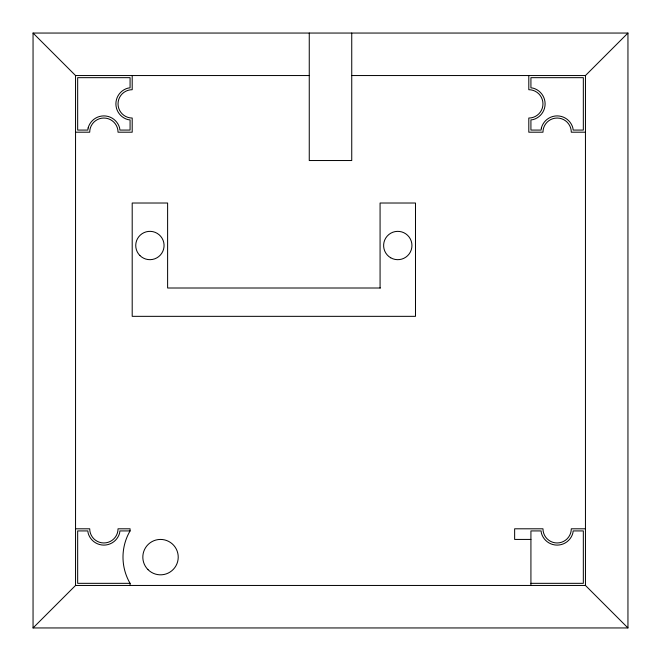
<?xml version="1.0" encoding="UTF-8"?>
<svg xmlns="http://www.w3.org/2000/svg" width="661" height="661" viewBox="0 0 661 661"><rect width="100%" height="100%" fill="white"/><g stroke="black" fill="none" stroke-linecap="round" stroke-linejoin="round"><path stroke-width="0.99" d="M33.05 627.95L75.544 585.456L585.456 585.456L627.95 627.95L33.05 627.95L33.05 33.05L627.95 33.05L627.95 627.95M585.456 585.456L585.456 75.544L627.95 33.05M33.05 33.05L75.544 75.544L309.257 75.544M351.743 75.544L585.456 75.544M75.544 132.2L89.706 132.2A14.162 14.162 0 0 1 103.868 118.038A14.162 14.162 0 0 1 118.038 132.2L132.2 132.2L132.2 118.038A14.162 14.162 0 0 1 118.038 103.868A14.162 14.162 0 0 1 132.2 89.706L132.2 75.544M585.456 132.2L571.294 132.2A14.162 14.162 0 0 0 557.132 118.038A14.162 14.162 0 0 0 542.962 132.2L528.8 132.2L528.8 118.038A14.162 14.162 0 0 0 542.962 103.868A14.162 14.162 0 0 0 528.8 89.706L528.8 75.544M380.372 288.006L167.613 288.006L167.613 203.018L132.2 203.018L132.2 316.338L415.488 316.338L415.488 203.018L380.075 203.018L380.075 288.006M75.544 528.8L89.706 528.8A14.162 14.162 0 0 0 103.868 542.962A14.162 14.162 0 0 0 118.038 528.8L130.077 528.8L130.077 530.923A52.021 52.021 0 0 0 130.077 583.332L130.077 585.456M585.456 528.8L571.294 528.8A14.162 14.162 0 0 1 557.132 542.962A14.162 14.162 0 0 1 542.962 528.8L514.638 528.8L514.638 539.426L530.923 539.426M130.077 530.923L119.897 530.923L119.624 533.022A16.31 16.31 0 0 1 88.12 533.022L87.847 530.923L77.668 530.923L77.668 583.332L130.077 583.332M530.923 583.332L583.332 583.332L583.332 530.923L573.153 530.923L572.88 533.022A16.31 16.31 0 0 1 541.376 533.022L541.103 530.923L530.923 530.923L530.923 585.456M351.743 33.05L351.743 160.532L309.257 160.532L309.257 33.05M75.544 75.544L75.544 585.456M88.12 127.978L87.847 130.077L77.668 130.077L77.668 77.668L130.077 77.668L130.077 87.847L127.978 88.12A16.31 16.31 0 0 0 127.978 119.624L130.077 119.897L130.077 130.077L119.897 130.077L119.624 127.978A16.31 16.31 0 0 0 88.12 127.978M541.376 127.978L541.103 130.077L530.923 130.077L530.923 119.897L533.022 119.624A16.31 16.31 0 0 0 533.022 88.12L530.923 87.847L530.923 77.668L583.332 77.668L583.332 130.077L573.153 130.077L572.88 127.978A16.31 16.31 0 0 0 541.376 127.978M148.006 569.65A17.707 17.707 0 0 0 177.627 561.71A17.707 17.707 0 0 0 155.946 540.029A17.707 17.707 0 0 0 148.006 569.65M139.892 255.526A14.162 14.162 0 0 0 163.589 249.18A14.162 14.162 0 0 0 146.238 231.829A14.162 14.162 0 0 0 139.892 255.526M390.701 257.782A14.162 14.162 0 0 0 411.943 245.512A14.162 14.162 0 0 0 390.701 233.25A14.162 14.162 0 0 0 390.701 257.782"/></g></svg>
